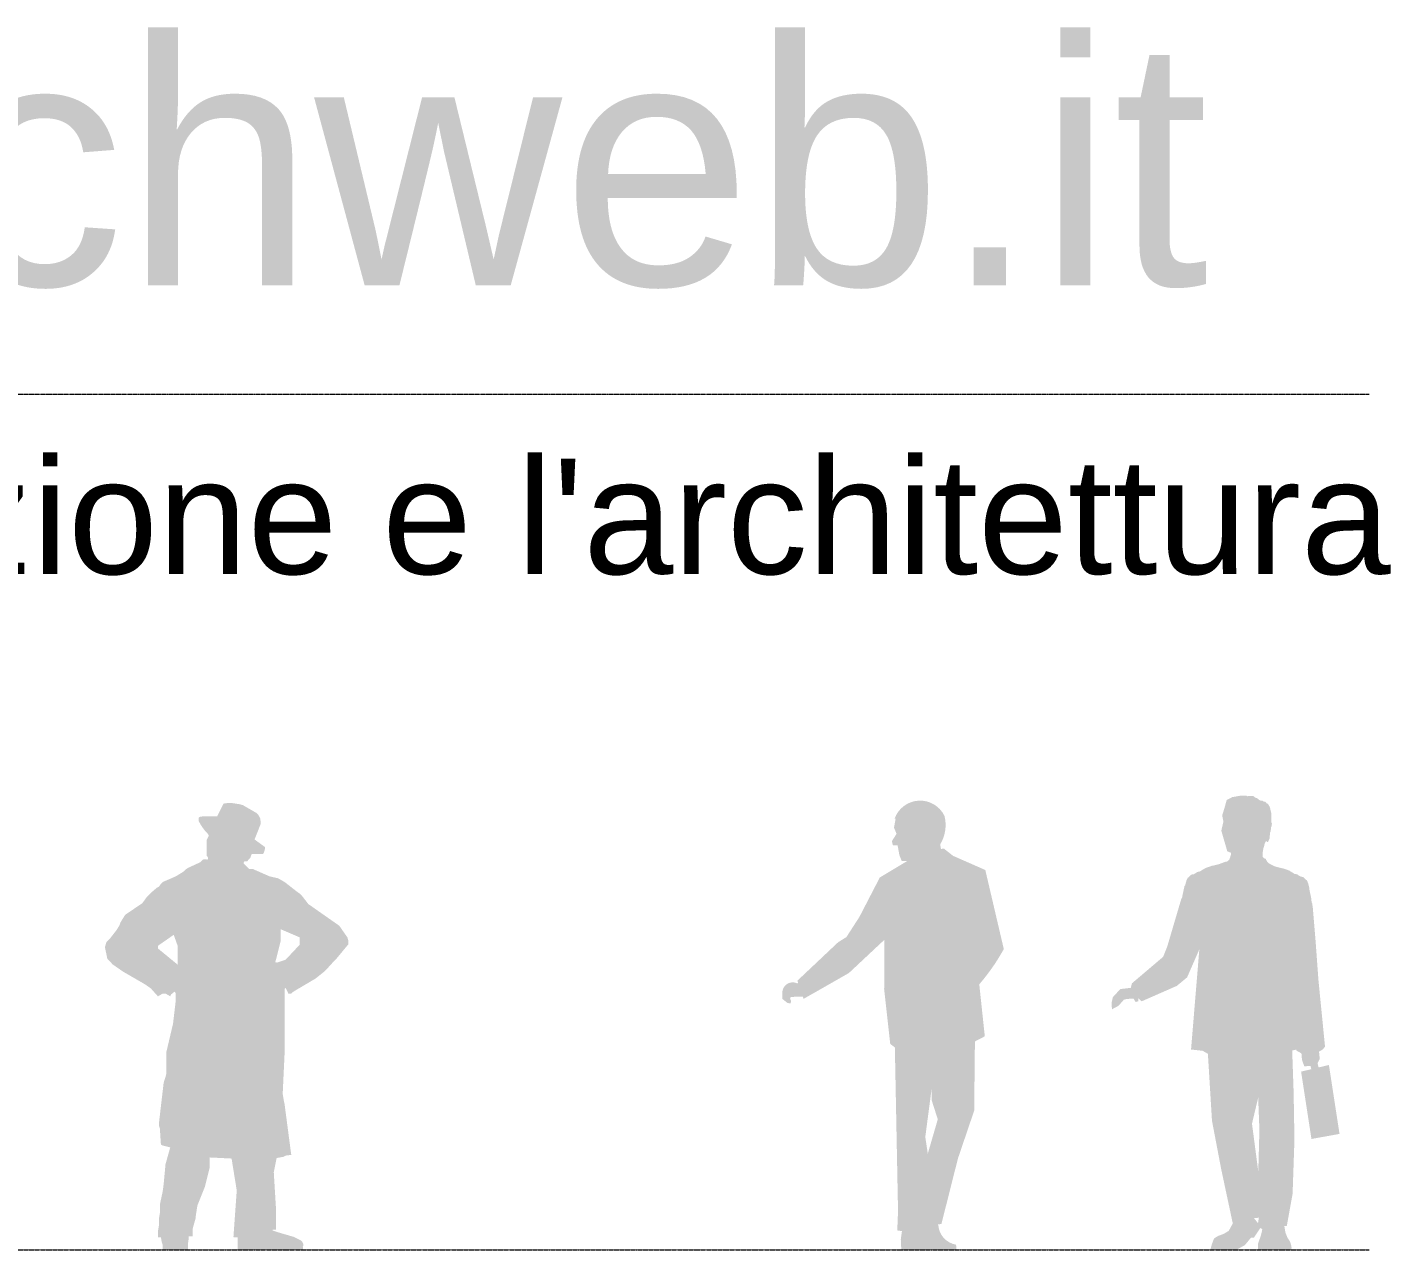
# Model space of a CAD drawing. Header units: inches. Extents: x -449 to 9267, y -5852 to 3388.
# Drawn here: x 6605 to 9267, y 933 to 3319 of the extents above; entities that cross this region are included whole.
import ezdxf

# ---------------------------------------------------------------- set-up
doc = ezdxf.new("R2010")
doc.units = ezdxf.units.IN
doc.header["$MEASUREMENT"] = 0
doc.linetypes.add('TRATTEGGIATA2', pattern=[0.375, 0.25, -0.125])
doc.layers.add('FIGURE_PERSONE', color=252, linetype='Continuous', lineweight=0)
doc.styles.get("Standard").update_dxf_attribs({"font": 'Arial.ttf'})

msp = doc.modelspace()

# ---------------------------------------------------------------- hatches: boundary and pattern name
at = {"layer": 'FIGURE_PERSONE'}
h = msp.add_hatch(color=256, dxfattribs=at)
h.paths.add_polyline_path([(9114.6, 1601.4), (9114.3, 1603), (9114, 1604.6), (9113.7, 1606.5), (9113.7, 1608), (9112.4, 1611.8), (9111.7, 1616.2), (9111.5, 1618.7), (9111.5, 1619.7), (9111.1, 1620.9), (9110.8, 1623.1), (9109.8, 1627.2), (9108.9, 1631.6), (9108.3, 1632.9), (9108.3, 1634.1), (9107.9, 1637.3), (9107.6, 1640.1), (9107, 1642.9), (9106, 1646.4), (9105.7, 1647.9), (9105.3, 1648.3), (9105.3, 1648.9), (9104.4, 1651.1), (9103.2, 1653.6), (9102.8, 1654.2), (9102.2, 1654.6), (9100.6, 1655.8), (9098.7, 1658), (9096.2, 1660.2), (9095.2, 1660.4), (9094.3, 1660.8), (9091.5, 1661.1), (9088, 1662.9), (9084.9, 1665.2), (9081.7, 1666.4), (9079.5, 1666.4), (9078.2, 1667), (9077, 1667.9), (9074.5, 1669.5), (9070.7, 1671.6), (9068.5, 1673.3), (9067.9, 1673.3), (9065, 1674.5), (9060.3, 1676), (9057.2, 1677), (9056.2, 1677.6), (9055, 1677.6), (9052.4, 1678.2), (9047.1, 1679.4), (9042.7, 1680.7), (9038.4, 1682.2), (9035.8, 1683.4), (9032.3, 1685.3), (9028.5, 1687.5), (9026.3, 1689.7), (9025, 1691.5), (9023.7, 1693.8), (9022.8, 1695.7), (9021.9, 1696.3), (9021.2, 1696.6), (9020.6, 1696.6), (9019.3, 1697.5), (9017.8, 1698.8), (9017.2, 1699.1), (9016.8, 1700.3), (9016.5, 1700.9), (9016.5, 1705.7), (9017.1, 1710.1), (9017.1, 1711.6), (9017.4, 1712.2), (9017.7, 1714.1), (9018, 1715.1), (9018, 1716.3), (9019, 1718.9), (9019.2, 1719.8), (9019.6, 1721), (9019.9, 1722.3), (9019.9, 1723.6), (9020.8, 1725.2), (9020.8, 1725.8), (9021.5, 1727.1), (9022.3, 1729), (9022.3, 1730.5), (9025.2, 1730.5), (9025.2, 1729.2), (9025.5, 1728.6), (9026.1, 1728.6), (9026.7, 1729), (9027.4, 1729.6), (9028, 1730.9), (9028.6, 1731.8), (9028.6, 1732.4), (9029.2, 1733.6), (9029.6, 1734.3), (9030.2, 1735.9), (9030.2, 1738.4), (9030.5, 1739.9), (9030.8, 1742.2), (9030.8, 1744.1), (9031.1, 1746.2), (9031.1, 1747.1), (9032.4, 1750), (9032.4, 1751.2), (9032.6, 1752.9), (9033.3, 1755.4), (9033.3, 1757.9), (9034.3, 1760), (9034.5, 1760.7), (9034.5, 1762.3), (9034.8, 1764.8), (9034.8, 1765.4), (9034.2, 1765.7), (9034.2, 1766.3), (9033.8, 1767), (9033.8, 1783.9), (9033.5, 1785.5), (9033.1, 1787.4), (9033.1, 1788.3), (9032.5, 1788.9), (9032.2, 1791.2), (9031.8, 1792.1), (9031.8, 1792.7), (9031.5, 1794.6), (9030.2, 1798.3), (9029.9, 1799), (9029.3, 1799.6), (9028, 1801.8), (9026.4, 1803.4), (9025.8, 1804.3), (9024.9, 1804.6), (9024.2, 1804.6), (9023, 1806.2), (9021.1, 1807.7), (9019.2, 1807.7), (9017.3, 1808.7), (9016.3, 1809.6), (9013.6, 1809.6), (9011.9, 1809.9), (9010.4, 1810.8), (9009.4, 1811.2), (9008.8, 1812.2), (9006.9, 1813.4), (9005, 1814.9), (9004, 1814.9), (9002.5, 1815.5), (9001.9, 1815.5), (9001.6, 1816.2), (9000.6, 1817.2), (8998.1, 1818.4), (8995.3, 1818.4), (8994.7, 1818.7), (8992.4, 1818.6), (8991.8, 1818.4), (8986.6, 1818.3), (8985.5, 1819), (8983.7, 1819), (8982.1, 1819.6), (8977.7, 1819.6), (8970, 1818.8), (8965.5, 1817.8), (8957.6, 1816.6), (8946.5, 1810.7), (8941.8, 1793.8), (8937.7, 1780.9), (8940.1, 1768.6), (8936, 1751), (8947.7, 1710.6), (8954.6, 1707.9), (8954.6, 1703.7), (8954, 1701.9), (8953.4, 1699.8), (8953.4, 1699.1), (8952.8, 1697.9), (8952.1, 1696.3), (8952.1, 1695.4), (8950.6, 1693.7), (8949, 1692.2), (8948.7, 1691.6), (8946.5, 1690.6), (8945.3, 1690.6), (8942.7, 1689.7), (8941.5, 1689.3), (8938.7, 1688.4), (8938.4, 1688), (8936.2, 1687.4), (8932.7, 1685.9), (8928.7, 1684.9), (8926.2, 1684.2), (8920.9, 1683), (8918.4, 1682.4), (8917.1, 1682.4), (8916.1, 1681.7), (8913, 1680.8), (8908.3, 1679.3), (8905.4, 1678), (8904.8, 1678), (8902.6, 1676.4), (8898.8, 1674.3), (8896.3, 1672.7), (8895.1, 1671.8), (8893.8, 1671.2), (8891.6, 1671.2), (8888.4, 1669.9), (8885.3, 1667.7), (8881.9, 1665.8), (8879, 1665.6), (8878.1, 1665.2), (8877.1, 1665), (8874.6, 1662.7), (8872.7, 1660.6), (8871.1, 1659.3), (8870.5, 1659), (8870.2, 1658.3), (8868.9, 1655.8), (8868, 1653.7), (8868, 1653.1), (8867.6, 1652.7), (8867.3, 1651.2), (8866.3, 1647.7), (8865.7, 1644.9), (8863.8, 1642.4), (8863.4, 1639.3), (8863.4, 1638.1), (8862.8, 1636.8), (8861.9, 1632.4), (8860.9, 1628.3), (8860.6, 1626.1), (8860.2, 1624.9), (8860.2, 1623.9), (8859.9, 1621.4), (8857.8, 1617.3), (8856.6, 1613.5), (8830.5, 1525), (8822.5, 1504.8), (8761.5, 1453), (8759.3, 1444.2), (8738.7, 1441.8), (8724.3, 1426), (8721.9, 1415.9), (8721.9, 1408.3), (8722.9, 1402.5), (8735.3, 1409.2), (8745.9, 1421.2), (8752.1, 1422.6), (8764.6, 1423.1), (8768.9, 1416.4), (8773.9, 1418.1), (8773.9, 1424.1), (8780.5, 1417.9), (8849.1, 1448), (8869.2, 1464.6), (8893.1, 1519.4), (8876.9, 1323.8), (8899.3, 1321.4), (8909.8, 1315.5), (8917.8, 1184.7), (8935.7, 1090.7), (8958.4, 984.4), (8950.5, 969.8), (8940.1, 963.6), (8930.1, 960.2), (8921.8, 955), (8918, 945), (8915.3, 935.7), (8915.3, 933), (8965.8, 933), (8982, 942), (8993.8, 956.4), (8999.4, 956.3), (9012.4, 975.7), (9016.1, 972.7), (9013.1, 960.1), (9007.7, 945), (9007.7, 933), (9072.1, 933), (9073.2, 936), (9072.8, 940.5), (9070.1, 949), (9065.1, 956.7), (9061.1, 966.6), (9059.1, 979.3), (9063.9, 979.6), (9075.2, 1042.2), (9078.8, 1147.7), (9077.2, 1241.2), (9074.4, 1322), (9082.3, 1323.6), (9082.3, 1321.9), (9092.5, 1316.3), (9093.5, 1303.5), (9098, 1291), (9110.2, 1291.8), (9111.7, 1285.4), (9091.8, 1280.7), (9112, 1149.2), (9166.8, 1159.1), (9146.1, 1293.6), (9125.9, 1288.8), (9123.9, 1297.3), (9128.2, 1305.6), (9126.8, 1319.8), (9134.2, 1324), (9138.5, 1329.5), (9125.6, 1459.8), (9120.4, 1531.5)])
h.paths.add_polyline_path([(9008, 1229.8), (9010.4, 1166.7), (9008.2, 1085.5), (8995.9, 1179.1)], flags=16)
h.paths.add_polyline_path([(9009.3, 995.4), (9007.7, 984.7), (8999.7, 994.9)], flags=16)
h = msp.add_hatch(color=256, dxfattribs=at)
h.paths.add_polyline_path([(6939.3, 1769.9), (6939.1, 1775.3), (6940.1, 1777.1), (6942.1, 1778.2), (6947.7, 1778.9), (6975.2, 1778.9), (6987.6, 1803.5), (6989.7, 1804.1), (6992.9, 1804.5), (6994.9, 1804.8), (6996.3, 1804.8), (6997.3, 1804.8), (6998.6, 1804.8), (7000, 1804.8), (7003.5, 1804.8), (7004.7, 1804.8), (7018.6, 1802.7), (7025.5, 1800.9), (7028.3, 1799.3), (7030.1, 1798.2), (7036.6, 1794.5), (7051.9, 1785.6), (7055.3, 1782.3), (7057.5, 1778.9), (7059.5, 1774.6), (7060.6, 1764.8), (7048.4, 1733.8), (7068.5, 1719.2), (7068.5, 1716.7), (7068.5, 1714.9), (7067.3, 1710.1), (7065.8, 1706.6), (7064.9, 1705.7), (7063, 1705.7), (7061.2, 1705.7), (7059.4, 1705.7), (7057.5, 1705.7), (7055.7, 1705.7), (7053.9, 1705.7), (7052.1, 1705.7), (7050.2, 1705.7), (7048.4, 1705.7), (7046.6, 1705.7), (7044.7, 1705.7), (7042.9, 1705.7), (7040.2, 1698.4), (7033.8, 1691.1), (7031.9, 1691.1), (7030.1, 1691.1), (7028.2, 1691.1), (7026.8, 1687.1), (7031.9, 1681.9), (7035.6, 1678.3), (7037.4, 1676.4), (7039.2, 1676.4), (7044.5, 1676.4), (7077.7, 1661.8), (7094.2, 1658.1), (7097.4, 1656.3), (7098.4, 1655.7), (7100.6, 1654.5), (7102.7, 1653.3), (7107, 1650.8), (7133.3, 1630.3), (7136.3, 1628.9), (7136.3, 1628), (7139.8, 1625.3), (7139.8, 1625.3), (7153.6, 1607.4), (7154.6, 1606.9), (7213.8, 1565.4), (7229.6, 1542.7), (7231.4, 1536.4), (7231.4, 1535.5), (7231.4, 1533.7), (7231.4, 1529.1), (7209.5, 1502.6), (7205.8, 1498.9), (7187.5, 1478.8), (7185.7, 1476.9), (7167.4, 1462.3), (7127.1, 1438.5), (7121.6, 1434.8), (7119.8, 1433), (7114.3, 1433), (7109.7, 1443.1), (7108.8, 1444), (7107, 1442.2), (7107, 1315.9), (7103.3, 1237.2), (7105.1, 1226.2), (7107, 1217), (7119.2, 1124.2), (7119.8, 1123.7), (7119.8, 1120), (7120, 1118.2), (7111.3, 1117), (7111.3, 1117.2), (7108.8, 1116.4), (7105.1, 1114.5), (7091.5, 1112), (7086.8, 1088.9), (7085.9, 1084.3), (7090.5, 1008.4), (7090.5, 972.1), (7084, 972.1), (7083.5, 970.6), (7092.4, 967.6), (7125.8, 957.8), (7127.1, 957.1), (7138.1, 951.6), (7138.8, 951.3), (7141.7, 948.3), (7143.6, 944.3), (7143.6, 940.6), (7142.2, 938.1), (7143.2, 938.1), (7143.2, 933.3), (7015.5, 933.3), (7015.5, 957.1), (7008.1, 957.1), (7007.2, 958.9), (7013.6, 1048.6), (7003.5, 1111), (6969.4, 1112.7), (6964.2, 1112.7), (6963.6, 1113), (6960.5, 1113.1), (6960.5, 1092.6), (6951.4, 1056), (6944.1, 1037.6), (6940.4, 1028.5), (6936.7, 1019.3), (6933.1, 995.6), (6933.1, 993.7), (6929.4, 980.9), (6927.6, 973.6), (6927.6, 958.9), (6919.5, 958.9, -0.03032), (6919.4, 952.4, -0.023756), (6918.9, 948.5, -0.019382), (6918.4, 946.5), (6918.4, 933.3), (6869, 933.3), (6869, 942.5), (6867.2, 948), (6865.5, 957.2), (6863.8, 957.2), (6863.8, 957.1), (6859.9, 957.1), (6859.9, 969.9), (6861.7, 980.9), (6861.7, 993.7), (6863.5, 1004.7), (6863.5, 1021.2), (6869, 1046.8), (6870.9, 1061.4), (6874.5, 1099.9), (6883.7, 1132.8), (6869, 1136.5), (6865.4, 1138.3), (6865.4, 1140.1), (6863.5, 1169.4), (6861.9, 1174.2), (6861.7, 1174.2), (6861.7, 1180.4), (6870.9, 1259.1), (6874.5, 1270.1), (6876.3, 1277.4), (6876.3, 1319.5), (6889.2, 1374.4), (6894.6, 1420.2), (6894.6, 1433), (6892.8, 1436.7), (6889.2, 1434.8), (6885.5, 1431.2), (6883.7, 1427.7), (6874.5, 1433), (6869, 1433), (6859.7, 1427.6), (6845.9, 1443), (6834.4, 1451.1), (6791.7, 1475.8), (6770.2, 1490.7), (6768.4, 1493.4), (6761, 1500.7), (6756.2, 1523.4), (6759.2, 1533.7), (6766.5, 1541), (6779.3, 1557.5), (6784.8, 1566.6), (6786.7, 1572.1), (6795.8, 1586.8), (6829.2, 1609.4), (6837.9, 1621.5), (6847.1, 1630.7), (6858, 1639.8), (6861.7, 1641.7), (6865.4, 1647.2), (6869, 1650.8), (6894.6, 1661.8), (6909.3, 1670.9), (6913, 1674.6), (6918.4, 1678.3), (6942.2, 1689.3), (6947.7, 1694.7), (6953.5, 1694.9), (6956.9, 1694.3), (6957.7, 1698.5), (6955, 1701.9), (6955, 1733.2), (6958.7, 1740.5), (6958.7, 1742.3), (6956.8, 1745.2, -0.046094), (6947.5, 1756.2, -0.035394), (6939.8, 1768.9, -0.000797), (6939.6, 1769.3, -0.001323)])
h.paths.add_polyline_path([(6890.5, 1547.7), (6898.3, 1526), (6898.3, 1489.4), (6859.9, 1520.9), (6859.9, 1526.4)], flags=16)
h.paths.add_polyline_path([(7088.9, 1494.3), (7088.7, 1493.4), (7088.7, 1494.3)], flags=16)
h.paths.add_polyline_path([(7099.6, 1558.5), (7136.3, 1542.8), (7136.3, 1528.2), (7108.8, 1498.9), (7092.3, 1493.4), (7088.9, 1494.3), (7088.7, 1493.4), (7088.7, 1494.3), (7088.9, 1494.3), (7099.6, 1536.4)], flags=16)
h = msp.add_hatch(color=256, dxfattribs=at)
h.paths.add_polyline_path([(8475.2, 1674.2), (8412.4, 1701.8), (8394.2, 1716.1), (8388.6, 1715.2), (8387.1, 1724.2, 0.203533), (8395.4, 1780, 0.666667), (8298, 1774.2), (8300.2, 1774.8), (8296.9, 1756.9), (8301.9, 1744.8), (8292.8, 1730.6), (8294.8, 1722.5), (8303.9, 1722.4), (8307.5, 1703), (8311.9, 1692), (8323, 1691.9), (8269.2, 1659.6), (8229.4, 1582.7), (8203.9, 1543.2), (8187.7, 1533.1), (8108.3, 1458.2), (8109.9, 1453.4), (8107.3, 1453.2, 0.535686), (8078.8, 1435), (8078.8, 1422.8), (8088.9, 1414.7), (8094.6, 1413.7), (8096.2, 1417.9), (8094.1, 1422.6), (8095.2, 1426.1), (8105.3, 1427), (8118.8, 1427.3), (8120.4, 1422.7), (8208.8, 1473.1), (8278, 1537.9), (8277.7, 1441.5), (8289.5, 1334.9), (8298.6, 1327.8), (8304.8, 1008.2), (8303.3, 970.7), (8312.4, 969.3), (8310.2, 953.8), (8311.2, 933), (8418.7, 933), (8418.2, 942.9, -0.362576), (8383.3, 983, 0.096015), (8389.5, 983.3), (8421.8, 1111.3), (8453.5, 1204.6), (8454.9, 1339.5), (8474.2, 1349.6), (8463.4, 1451.1, 0.052405), (8511.3, 1519.9)])
h.paths.add_polyline_path([(8370.4, 1247.4), (8370.4, 1225.1), (8382.4, 1187.5), (8362.9, 1120.6), (8358, 1153.1)], flags=16)

# ---------------------------------------------------------------- linework, layer by layer
at = {"layer": 'FIGURE_PERSONE', "color": 252, "linetype": 'TRATTEGGIATA2'}
for p, q in [((2956.5, 2603), (9224.7, 2603)), ((2956.5, 933), (9224.7, 933))]:
    msp.add_line(p, q, dxfattribs=at)

# ---------------------------------------------------------------- texts
at = {"layer": 'FIGURE_PERSONE', "attachment_point": 1}
for s, insert, char_height, width in [('www.archweb.it', (4232.4, 3293.7), 478.354, 5901.824), ("Strumenti per la progettazione e l'architettura", (2989, 2477.4), 225.574, 7092.332)]:
    msp.add_mtext(s, dxfattribs=dict(at, insert=insert, char_height=char_height, width=width))

doc.saveas('drawing.dxf')
